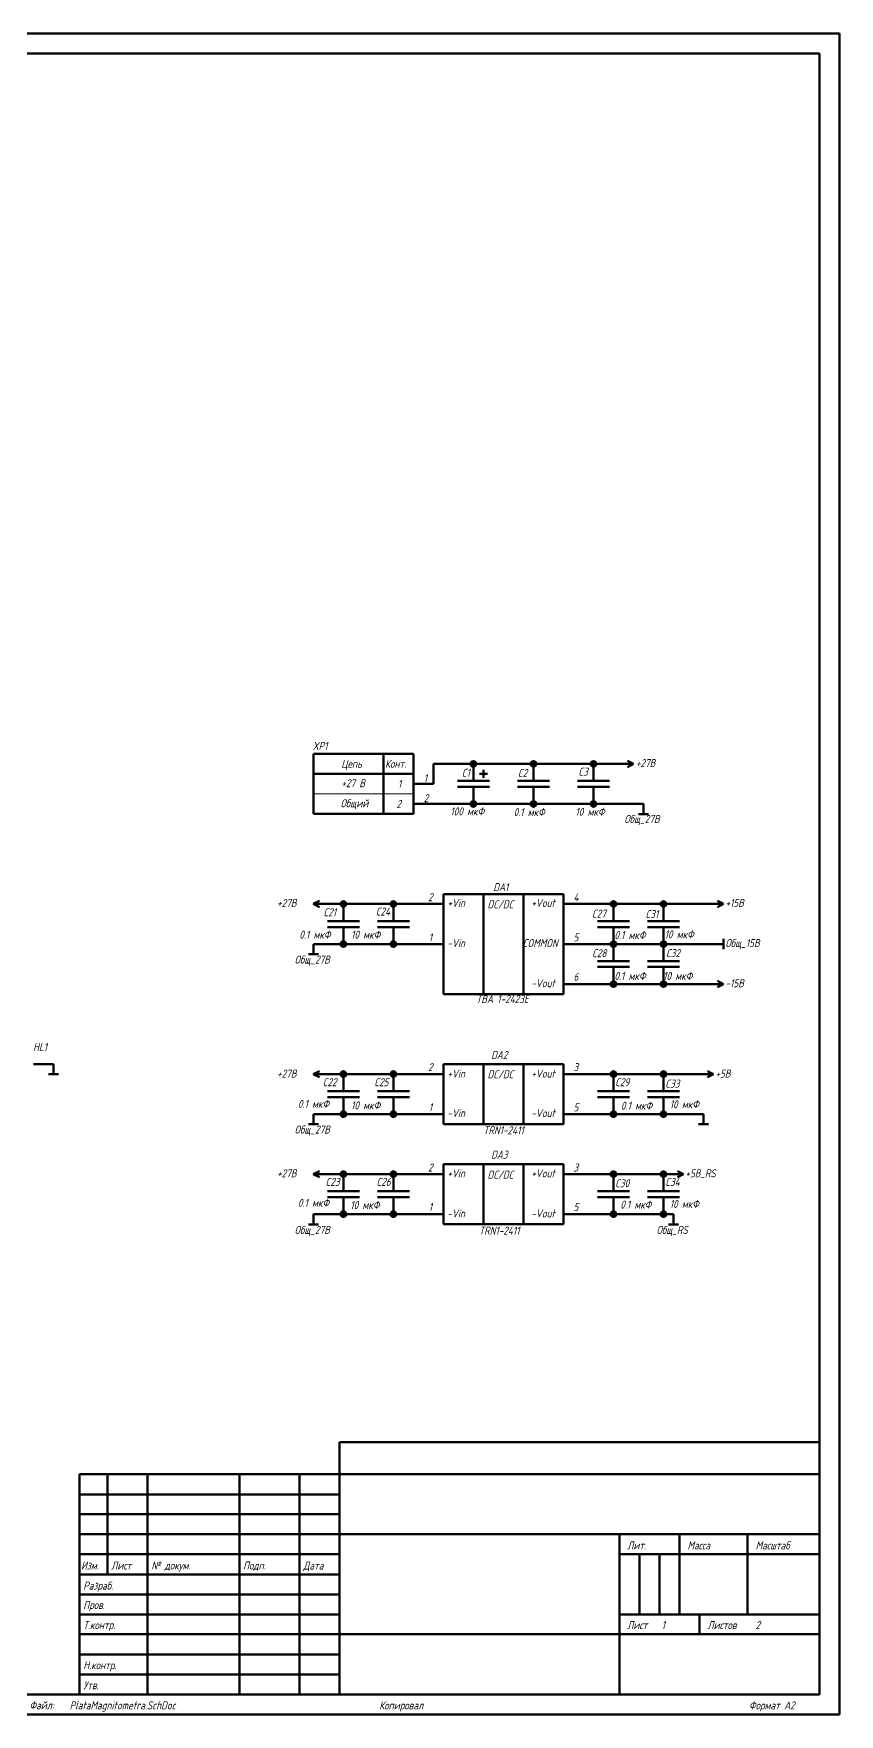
# Model space of a CAD drawing. Header units: millimetres. Extents: x 362 to 1396, y -318 to 102.
# Drawn here: x 755 to 956.4, y -318.2 to 101.8 of the extents above; entities that cross this region are included whole.
import ezdxf

# ---------------------------------------------------------------- set-up
doc = ezdxf.new("R2010")
doc.units = ezdxf.units.MM
for name, color, linetype, lineweight in [('OSN25', 2, 'Continuous', 20), ('OSN50', 3, 'Continuous', 50), ('TEXT', 1, 'Continuous', 30)]:
    doc.layers.add(name, color=color, linetype=linetype, lineweight=lineweight)
doc.styles.add('E', font='simplex.shx', dxfattribs={"width": 0.8, "oblique": 15})

msp = doc.modelspace()

# ---------------------------------------------------------------- hatches: boundary and pattern name
at = {"layer": 'OSN50'}
for points in [[(864.22, -80.67, 1), (865.62, -80.67, 1)], [(879.23, -80.67, 1), (880.63, -80.67, 1)], [(894.24, -80.67, 1), (895.64, -80.67, 1)], [(864.22, -90.66, 1), (865.62, -90.66, 1)], [(879.23, -90.66, 1), (880.63, -90.66, 1)], [(894.24, -90.66, 1), (895.64, -90.66, 1)], [(831.72, -115.66, 1), (833.12, -115.66, 1)], [(844.22, -115.66, 1), (845.62, -115.66, 1)], [(899.23, -115.66, 1), (900.63, -115.66, 1)], [(911.73, -115.66, 1), (913.13, -115.66, 1)], [(831.72, -125.67, 1), (833.12, -125.67, 1)], [(844.22, -125.67, 1), (845.62, -125.67, 1)], [(899.23, -125.67, 1), (900.63, -125.67, 1)], [(911.73, -125.67, 1), (913.13, -125.67, 1)], [(899.23, -135.66, 1), (900.63, -135.66, 1)], [(911.73, -135.66, 1), (913.13, -135.66, 1)], [(831.72, -158.17, 1), (833.12, -158.17, 1)], [(844.22, -158.17, 1), (845.62, -158.17, 1)], [(899.23, -158.17, 1), (900.63, -158.17, 1)], [(911.73, -158.17, 1), (913.13, -158.17, 1)], [(831.72, -168.16, 1), (833.12, -168.16, 1)], [(844.22, -168.16, 1), (845.62, -168.16, 1)], [(899.23, -168.16, 1), (900.63, -168.16, 1)], [(911.73, -168.16, 1), (913.13, -168.16, 1)], [(831.72, -183.16, 1), (833.12, -183.16, 1)], [(844.22, -183.16, 1), (845.62, -183.16, 1)], [(899.23, -183.16, 1), (900.63, -183.16, 1)], [(911.73, -183.16, 1), (913.13, -183.16, 1)], [(831.72, -193.15, 1), (833.12, -193.15, 1)], [(844.22, -193.15, 1), (845.62, -193.15, 1)], [(899.23, -193.15, 1), (900.63, -193.15, 1)], [(911.73, -193.15, 1), (913.13, -193.15, 1)]]:
    msp.add_hatch(color=256, dxfattribs=at).paths.add_polyline_path(points)

# ---------------------------------------------------------------- linework, layer by layer
at = {"layer": 'OSN25'}
msp.add_line((849.94, -88.17), (824.92, -88.17), dxfattribs=at)
at = {"layer": 'OSN50'}
for p, q in [((956.42, 101.82), (362.42, 101.82)), ((362.42, 101.82), (956.42, 101.82)), ((956.42, 101.82), (362.42, 101.82)), ((362.42, 101.82), (956.42, 101.82)), ((956.42, -318.15), (956.42, 101.82)), ((956.42, 101.82), (956.42, -318.15)), ((956.42, -318.15), (956.42, 101.82)), ((956.42, 101.82), (956.42, -318.15)), ((382.42, 96.83), (951.43, 96.83)), ((951.43, 96.83), (951.43, -313.16)), ((849.94, -78.16), (824.92, -78.16)), ((824.92, -78.16), (824.92, -93.17)), ((842.44, -78.16), (842.44, -93.17)), ((849.94, -93.17), (849.94, -78.16)), ((849.94, -83.16), (824.92, -83.16)), ((864.92, -80.67), (854.93, -80.67)), ((854.93, -80.67), (854.93, -85.67)), ((864.92, -84.77), (864.92, -80.67)), ((879.93, -80.67), (864.92, -80.67)), ((866.42, -83.16), (868.44, -83.16)), ((867.43, -84.16), (867.43, -82.17)), ((879.93, -84.77), (879.93, -80.67)), ((894.94, -80.67), (879.93, -80.67)), ((894.94, -84.77), (894.94, -80.67)), ((902.44, -80.67), (894.94, -80.67)), ((902.44, -80.67), (904.97, -80.67)), ((904.97, -80.67), (903.45, -79.91)), ((904.97, -80.67), (903.45, -81.43)), ((849.94, -85.67), (854.93, -85.67)), ((868.93, -84.9), (860.94, -84.9)), ((860.94, -86.4), (868.93, -86.4)), ((864.92, -86.56), (864.92, -90.66)), ((883.94, -84.9), (875.92, -84.9)), ((875.92, -86.4), (883.94, -86.4)), ((879.93, -86.56), (879.93, -90.66)), ((898.92, -84.9), (890.93, -84.9)), ((890.93, -86.4), (898.92, -86.4)), ((894.94, -86.56), (894.94, -90.66)), ((849.94, -90.66), (854.93, -90.66)), ((854.93, -90.66), (864.92, -90.66)), ((864.92, -90.66), (879.93, -90.66)), ((879.93, -90.66), (894.94, -90.66)), ((894.94, -90.66), (907.44, -90.66)), ((907.44, -90.66), (907.44, -93.21)), ((849.94, -93.17), (824.92, -93.17)), ((906.16, -93.21), (908.69, -93.21)), ((857.42, -113.17), (887.43, -113.17)), ((857.42, -138.17), (857.42, -113.17)), ((857.42, -113.17), (857.42, -113.17)), ((867.43, -113.17), (867.43, -138.17)), ((877.42, -113.17), (877.42, -138.17)), ((887.43, -113.17), (887.43, -138.17)), ((824.9, -115.66), (826.42, -114.89)), ((824.9, -115.66), (826.42, -116.42)), ((827.43, -115.66), (824.9, -115.66)), ((827.43, -115.66), (832.42, -115.66)), ((832.42, -119.75), (832.42, -115.66)), ((832.42, -115.66), (844.92, -115.66)), ((844.92, -119.75), (844.92, -115.66)), ((844.92, -115.66), (852.43, -115.66)), ((857.42, -115.66), (852.43, -115.66)), ((887.43, -115.66), (892.43, -115.66)), ((892.43, -115.66), (899.93, -115.66)), ((899.93, -119.75), (899.93, -115.66)), ((899.93, -115.66), (912.43, -115.66)), ((912.43, -119.75), (912.43, -115.66)), ((912.43, -115.66), (924.93, -115.66)), ((924.93, -115.66), (927.48, -115.66)), ((927.48, -115.66), (925.94, -114.89)), ((927.48, -115.66), (925.94, -116.42)), ((836.43, -119.91), (828.44, -119.91)), ((828.44, -121.41), (836.43, -121.41)), ((832.42, -121.57), (832.42, -125.67)), ((848.93, -119.91), (840.94, -119.91)), ((840.94, -121.41), (848.93, -121.41)), ((844.92, -121.57), (844.92, -125.67)), ((903.94, -119.91), (895.92, -119.91)), ((895.92, -121.41), (903.94, -121.41)), ((899.93, -121.57), (899.93, -125.67)), ((916.44, -119.91), (908.42, -119.91)), ((908.42, -121.41), (916.44, -121.41)), ((912.43, -121.57), (912.43, -125.67)), ((824.92, -125.67), (824.92, -128.2)), ((824.92, -125.67), (832.42, -125.67)), ((832.42, -125.67), (844.92, -125.67)), ((844.92, -125.67), (852.43, -125.67)), ((857.42, -125.67), (852.43, -125.67)), ((887.43, -125.67), (892.43, -125.67)), ((892.43, -125.67), (899.93, -125.67)), ((899.93, -129.77), (899.93, -125.67)), ((899.93, -125.67), (912.43, -125.67)), ((912.43, -129.77), (912.43, -125.67)), ((912.43, -125.67), (924.93, -125.67)), ((924.93, -125.67), (927.48, -125.67)), ((927.48, -124.39), (927.48, -126.92)), ((823.67, -128.2), (826.2, -128.2)), ((903.94, -129.92), (895.92, -129.92)), ((916.44, -129.92), (908.42, -129.92)), ((895.92, -131.4), (903.94, -131.4)), ((899.93, -131.56), (899.93, -135.66)), ((908.42, -131.4), (916.44, -131.4)), ((912.43, -131.56), (912.43, -135.66)), ((887.43, -138.17), (857.42, -138.17)), ((887.43, -135.66), (892.43, -135.66)), ((892.43, -135.66), (899.93, -135.66)), ((899.93, -135.66), (912.43, -135.66)), ((912.43, -135.66), (924.93, -135.66)), ((924.93, -135.66), (927.48, -135.66)), ((927.48, -135.66), (925.94, -134.9)), ((927.48, -135.66), (925.94, -136.42)), ((754.93, -155.66), (759.92, -155.66)), ((758.67, -158.21), (761.2, -158.21)), ((759.92, -155.66), (759.92, -158.21)), ((824.9, -158.17), (826.42, -157.41)), ((824.9, -158.17), (826.42, -158.93)), ((827.43, -158.17), (824.9, -158.17)), ((827.43, -158.17), (832.42, -158.17)), ((832.42, -162.27), (832.42, -158.17)), ((832.42, -158.17), (844.92, -158.17)), ((844.92, -162.27), (844.92, -158.17)), ((844.92, -158.17), (852.43, -158.17)), ((857.42, -158.17), (852.43, -158.17)), ((857.42, -155.66), (857.42, -170.66)), ((887.43, -155.66), (857.42, -155.66)), ((867.43, -170.66), (867.43, -155.66)), ((877.42, -170.66), (877.42, -155.66)), ((887.43, -170.66), (887.43, -155.66)), ((887.43, -158.17), (892.43, -158.17)), ((892.43, -158.17), (899.93, -158.17)), ((899.93, -162.27), (899.93, -158.17)), ((899.93, -158.17), (912.43, -158.17)), ((912.43, -162.27), (912.43, -158.17)), ((912.43, -158.17), (922.42, -158.17)), ((922.42, -158.17), (924.97, -158.17)), ((924.97, -158.17), (923.45, -157.41)), ((924.97, -158.17), (923.45, -158.93)), ((836.43, -162.42), (828.44, -162.42)), ((848.93, -162.42), (840.94, -162.42)), ((903.94, -162.42), (895.92, -162.42)), ((916.44, -162.42), (908.42, -162.42)), ((828.44, -163.92), (836.43, -163.92)), ((832.42, -164.06), (832.42, -168.16)), ((840.94, -163.92), (848.93, -163.92)), ((844.92, -164.06), (844.92, -168.16)), ((895.92, -163.92), (903.94, -163.92)), ((899.93, -164.06), (899.93, -168.16)), ((908.42, -163.92), (916.44, -163.92)), ((912.43, -164.06), (912.43, -168.16)), ((823.67, -170.71), (826.2, -170.71)), ((824.92, -168.16), (824.92, -170.71)), ((824.92, -168.16), (832.42, -168.16)), ((832.42, -168.16), (844.92, -168.16)), ((844.92, -168.16), (852.43, -168.16)), ((857.42, -168.16), (852.43, -168.16)), ((857.42, -170.66), (887.43, -170.66)), ((887.43, -168.16), (892.43, -168.16)), ((899.93, -168.16), (892.43, -168.16)), ((912.43, -168.16), (899.93, -168.16)), ((922.42, -168.16), (912.43, -168.16)), ((921.17, -170.71), (923.7, -170.71)), ((922.42, -168.16), (922.42, -170.71)), ((824.9, -183.16), (826.42, -182.4)), ((824.9, -183.16), (826.42, -183.92)), ((827.43, -183.16), (824.9, -183.16)), ((827.43, -183.16), (832.42, -183.16)), ((832.42, -187.26), (832.42, -183.16)), ((832.42, -183.16), (844.92, -183.16)), ((844.92, -187.26), (844.92, -183.16)), ((844.92, -183.16), (852.43, -183.16)), ((857.42, -183.16), (852.43, -183.16)), ((857.42, -180.65), (857.42, -195.66)), ((887.43, -180.65), (857.42, -180.65)), ((867.43, -195.66), (867.43, -180.65)), ((877.42, -195.66), (877.42, -180.65)), ((887.43, -195.66), (887.43, -180.65)), ((887.43, -183.16), (892.43, -183.16)), ((892.43, -183.16), (899.93, -183.16)), ((899.93, -187.26), (899.93, -183.16)), ((899.93, -183.16), (912.43, -183.16)), ((912.43, -187.26), (912.43, -183.16)), ((912.43, -183.16), (914.94, -183.16)), ((914.94, -183.16), (917.47, -183.16)), ((917.47, -183.16), (915.95, -182.4)), ((917.47, -183.16), (915.95, -183.92)), ((836.43, -187.42), (828.44, -187.42)), ((828.44, -188.92), (836.43, -188.92)), ((848.93, -187.42), (840.94, -187.42)), ((840.94, -188.92), (848.93, -188.92)), ((903.94, -187.42), (895.92, -187.42)), ((895.92, -188.92), (903.94, -188.92)), ((916.44, -187.42), (908.42, -187.42)), ((908.42, -188.92), (916.44, -188.92)), ((824.92, -193.15), (824.92, -195.71)), ((824.92, -193.15), (832.42, -193.15)), ((832.42, -189.05), (832.42, -193.15)), ((832.42, -193.15), (844.92, -193.15)), ((844.92, -189.05), (844.92, -193.15)), ((844.92, -193.15), (852.43, -193.15)), ((857.42, -193.15), (852.43, -193.15)), ((887.43, -193.15), (892.43, -193.15)), ((892.43, -193.15), (899.93, -193.15)), ((899.93, -189.05), (899.93, -193.15)), ((899.93, -193.15), (912.43, -193.15)), ((912.43, -189.05), (912.43, -193.15)), ((912.43, -193.15), (914.94, -193.15)), ((914.94, -193.15), (914.94, -195.71)), ((823.67, -195.71), (826.2, -195.71)), ((857.42, -195.66), (887.43, -195.66)), ((913.66, -195.71), (916.19, -195.71)), ((831.44, -258.15), (831.44, -250.15)), ((831.44, -250.15), (951.43, -250.15)), ((766.44, -258.15), (951.43, -258.15)), ((766.44, -313.16), (766.44, -258.15)), ((773.43, -258.15), (773.43, -283.17)), ((783.44, -258.15), (783.44, -313.16)), ((806.44, -258.15), (806.44, -313.16)), ((821.43, -258.15), (821.43, -313.16)), ((831.44, -258.15), (831.44, -313.16)), ((766.44, -263.17), (831.44, -263.17)), ((766.44, -268.16), (831.44, -268.16)), ((766.44, -273.16), (831.44, -273.16)), ((831.44, -273.16), (951.43, -273.16)), ((901.43, -273.16), (901.43, -313.16)), ((916.44, -273.16), (916.44, -293.16)), ((933.44, -273.16), (933.44, -293.16)), ((766.44, -278.15), (831.44, -278.15)), ((901.43, -278.15), (951.43, -278.15)), ((906.43, -278.15), (906.43, -293.16)), ((911.42, -278.15), (911.42, -293.16)), ((766.44, -283.17), (831.44, -283.17)), ((766.44, -288.16), (831.44, -288.16)), ((766.44, -293.16), (831.44, -293.16)), ((901.43, -293.16), (951.43, -293.16)), ((921.43, -293.16), (921.43, -298.15)), ((766.44, -298.15), (831.44, -298.15)), ((831.44, -298.15), (951.43, -298.15)), ((766.44, -303.17), (831.44, -303.17)), ((766.44, -308.16), (831.44, -308.16)), ((382.42, -313.16), (951.43, -313.16)), ((362.42, -318.15), (956.42, -318.15)), ((956.42, -318.15), (362.42, -318.15)), ((362.42, -318.15), (956.42, -318.15)), ((956.42, -318.15), (362.42, -318.15))]:
    msp.add_line(p, q, dxfattribs=at)
for centre in [(864.92, -80.67), (879.93, -80.67), (894.94, -80.67), (864.92, -90.66), (879.93, -90.66), (894.94, -90.66), (832.42, -115.66), (844.92, -115.66), (899.93, -115.66), (912.43, -115.66), (832.42, -125.67), (844.92, -125.67), (899.93, -125.67), (912.43, -125.67), (899.93, -135.66), (912.43, -135.66), (832.42, -158.17), (844.92, -158.17), (899.93, -158.17), (912.43, -158.17), (832.42, -168.16), (844.92, -168.16), (899.93, -168.16), (912.43, -168.16), (832.42, -183.16), (844.92, -183.16), (899.93, -183.16), (912.43, -183.16), (832.42, -193.15), (844.92, -193.15), (899.93, -193.15), (912.43, -193.15)]:
    msp.add_circle(centre, 0.7, dxfattribs=at)

# ---------------------------------------------------------------- texts
at = {"layer": 'TEXT', "style": 'E', "oblique": 15, "width": 0.8}
for s, p in [('XP1', (824.72, -77.15)), ('Цепь', (831.89, -81.63)), ('Конт.', (842.82, -81.63)), ('+27В', (905.53, -81.45)), ('1', (852.49, -85.22)), ('C1', (862, -83.87)), ('C2', (876.03, -83.93)), ('C3', (891.15, -83.6)), ('+27 В', (831.89, -86.47)), ('1', (846.04, -86.65)), ('Общий', (831.71, -91.49)), ('2', (845.68, -91.67)), ('2', (852.49, -90.23)), ('100 мкФ', (859.16, -93.52)), ('0.1 мкФ', (874.96, -93.69)), ('10 мкФ', (890.41, -93.62)), ('Общ_27В', (902.66, -95.43)), ('2', (853.57, -114.96)), ('DA1', (869.87, -112.45)), ('4', (889.94, -114.96)), ('+27В', (815.83, -116.4)), ('C21', (827.41, -118.72)), ('C24', (840.49, -118.55)), ('+Vin', (858.41, -116.4)), ('DC/DC', (868.44, -116.75)), ('+Vout', (879.39, -116.4)), ('C27', (894.54, -119.08)), ('C31', (907.93, -119.19)), ('+15В', (927.93, -116.4)), ('0.1 мкФ', (821.4, -124.32)), ('10 мкФ', (834.31, -124.32)), ('1', (853.75, -125)), ('-Vin', (858.41, -126.43)), ('COMMON', (877.24, -126.43)), ('5', (889.94, -125)), ('0.1 мкФ', (900.16, -124.43)), ('10 мкФ', (912.71, -124.25)), ('Общ_15В', (927.93, -126.43)), ('Общ_27В', (820.24, -130.55)), ('C28', (894.58, -128.95)), ('C32', (913.06, -128.94)), ('6', (889.94, -134.85)), ('0.1 мкФ', (900.16, -134.64)), ('10 мкФ', (912.35, -134.64)), ('TBA 1-2423E', (865.57, -140.41)), ('-Vout', (879.39, -136.46)), ('-15В', (927.93, -136.46)), ('HL1', (754.84, -152.41)), ('DA2', (869.34, -154.38)), ('+27В', (815.83, -159.04)), ('C22', (827.23, -161.19)), ('C25', (840.13, -161.19)), ('2', (853.57, -157.43)), ('+Vin', (858.41, -159.04)), ('DC/DC', (868.44, -159.22)), ('+Vout', (879.39, -159.04)), ('3', (889.94, -157.43)), ('C29', (900.34, -161.19)), ('C33', (912.88, -161.55)), ('+5В', (925.42, -159.04)), ('0.1 мкФ', (821.05, -166.61)), ('10 мкФ', (834.31, -166.97)), ('1', (853.75, -167.46)), ('-Vin', (858.41, -168.9)), ('-Vout', (879.39, -168.9)), ('5', (889.94, -167.46)), ('0.1 мкФ', (901.81, -167.05)), ('10 мкФ', (914, -166.69)), ('Общ_27В', (820.24, -173.02)), ('TRN1-2411', (867.36, -173.2)), ('2', (853.57, -182.51)), ('DA3', (869.34, -179.29)), ('3', (889.94, -182.51)), ('+27В', (815.83, -183.95)), ('C23', (827.94, -186.1)), ('C26', (840.67, -186.1)), ('+Vin', (858.41, -183.95)), ('DC/DC', (868.44, -184.3)), ('+Vout', (879.39, -183.95)), ('C30', (900.34, -186.45)), ('C34', (912.88, -186.1)), ('+5В_RS', (917.9, -183.95)), ('0.1 мкФ', (821.05, -191.34)), ('10 мкФ', (834.13, -191.87)), ('1', (853.75, -192.37)), ('-Vin', (858.41, -193.98)), ('-Vout', (879.39, -193.98)), ('5', (889.94, -192.37)), ('0.1 мкФ', (901.63, -191.78)), ('10 мкФ', (914, -191.6)), ('Общ_27В', (820.24, -198.1)), ('TRN1-2411', (866.29, -198.28)), ('Общ_RS', (910.73, -198.1)), ('Лит.', (903.38, -276.94)), ('Масса', (918.43, -276.94)), ('Масштаб', (935.46, -276.94)), ('Изм.', (766.84, -281.96)), ('Лист', (774.37, -281.96)), ('№ докум.', (784.4, -281.96)), ('Подп.', (807.34, -281.96)), ('Дата', (822.39, -281.96)), ('Разраб.', (767.38, -286.98)), ('Пров.', (767.38, -291.81)), ('Т.контр.', (767.38, -296.83)), ('Лист', (903.38, -296.83)), ('1', (911.98, -296.83)), ('Листов', (923.45, -296.83)), ('2', (935.46, -296.83)), ('Н.контр.', (767.38, -306.86)), ('Утв.', (767.38, -311.88)), ('Файл:', (753.94, -316.9)), ('PlataMagnitometra.SchDoc', (763.97, -316.9)), ('Копировал', (841.38, -316.9)), ('Формат А2', (933.84, -316.9))]:
    msp.add_text(s, height=2, dxfattribs=at).set_placement(p)

doc.saveas('drawing.dxf')
